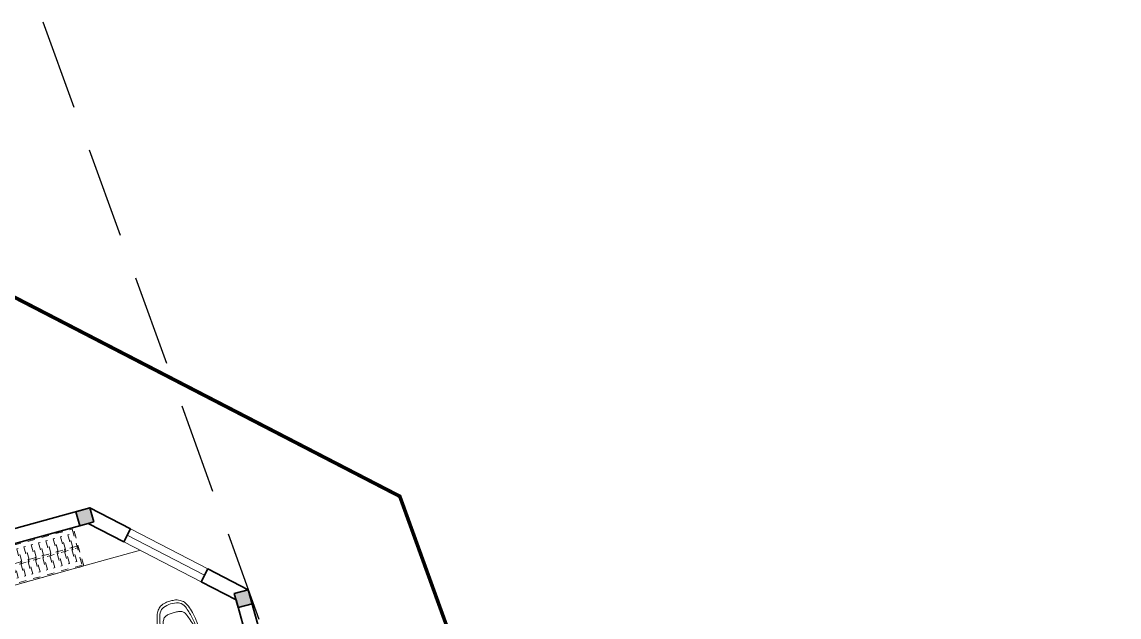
# Model space of a CAD drawing. Header units: metres. Extents: x 568332 to 569219, y 2065964 to 2066430.
# Drawn here: x 568535.77 to 568550.88, y 2066408.77 to 2066416.97 of the extents above; entities that cross this region are included whole.
import ezdxf

# ---------------------------------------------------------------- set-up
doc = ezdxf.new("R2010")
doc.units = ezdxf.units.M
doc.linetypes.add('HIDDEN', pattern=[0.375, 0.25, -0.125])
doc.linetypes.add('X-5M-G-MB PHONGNGU$0$HIDDEN2', pattern=[0.1875, 0.125, -0.0625])
doc.layers.get('0').update_dxf_attribs({"linetype": 'CONTINUOUS'})
for name, color, linetype, lineweight in [('-CONCRETE', 1, 'CONTINUOUS', 35), ('-DOOR', 137, 'CONTINUOUS', 9), ('-FURNITURE', 46, 'CONTINUOUS', 9), ('-WALL', 4, 'CONTINUOUS', 35)]:
    doc.layers.add(name, color=color, linetype=linetype, lineweight=lineweight)
doc.layers.add('-RANH GIOI LO DAT', color=12, linetype='CONTINUOUS')
doc.layers.add('RANHGIOI', color=2, linetype='HIDDEN')

# ---------------------------------------------------------------- blocks, each defined once
blk = doc.blocks.new('*U288')
at = {"linetype": 'X-5M-G-MB PHONGNGU$0$HIDDEN2'}
for points in [[(0, 600.0000000004657), (0, 0), (2257.597116190871, -8.12512964339821e-10), (2257.597116190871, 599.9999999996531)], [(2237.597116190871, 579.9996613715798), (2237.597116190871, 19.99966137157993), (20, 20.00000000046566), (20, 580.0000000004657)], [(2237.597116190871, 286.699121294662), (2237.597116190871, 313.0991212945688), (20, 313.0991212953813), (19.99999859370291, 286.6991212952417)], [(113.7817614636733, 319.1750910408318), (109.4317788550979, 319.1750910408318), (109.4317788550979, 280.441767644881), (113.7817614636733, 280.441767644881)], [(227.7817614636733, 319.1750910407849), (223.4317788550979, 319.1750910407849), (223.4317788550979, 280.4417676448341), (227.7817614636733, 280.4417676448341)], [(341.7817614636733, 319.175091040738), (337.4317788550979, 319.175091040738), (337.4317788550979, 280.4417676447872), (341.7817614636733, 280.4417676447872)], [(455.7817614636733, 319.1750910406911), (451.4317788550979, 319.1750910406911), (451.4317788550979, 280.4417676447403), (455.7817614636733, 280.4417676447403)], [(569.7817614636733, 319.1750910406442), (565.431778855098, 319.1750910406442), (565.431778855098, 280.4417676446934), (569.7817614636733, 280.4417676446934)], [(683.7817614636733, 319.1750910405973), (679.431778855098, 319.1750910405973), (679.431778855098, 280.4417676446465), (683.7817614636733, 280.4417676446465)], [(797.7817614636733, 319.1750910405504), (793.431778855098, 319.1750910405504), (793.431778855098, 280.4417676445996), (797.7817614636733, 280.4417676445996)], [(911.7817614636733, 319.1750910405035), (907.431778855098, 319.1750910405035), (907.431778855098, 280.4417676445527), (911.7817614636733, 280.4417676445527)], [(1025.781761463673, 319.1750910404566), (1021.431778855098, 319.1750910404566), (1021.431778855098, 280.4417676445057), (1025.781761463673, 280.4417676445057)], [(1139.781761463673, 319.1750910404097), (1135.431778855098, 319.1750910404097), (1135.431778855098, 280.4417676444588), (1139.781761463673, 280.4417676444588)], [(1253.781761463673, 319.1750910403628), (1249.431778855098, 319.1750910403628), (1249.431778855098, 280.4417676444119), (1253.781761463673, 280.4417676444119)], [(1367.781761463673, 319.1750910403159), (1363.431778855098, 319.1750910403159), (1363.431778855098, 280.441767644365), (1367.781761463673, 280.441767644365)], [(1481.781761463673, 319.175091040269), (1477.431778855098, 319.175091040269), (1477.431778855098, 280.4417676443181), (1481.781761463673, 280.4417676443181)], [(1595.781761463673, 319.175091040222), (1591.431778855098, 319.175091040222), (1591.431778855098, 280.4417676442712), (1595.781761463673, 280.4417676442712)], [(1709.781761463673, 319.1750910401751), (1705.431778855098, 319.1750910401751), (1705.431778855098, 280.4417676442243), (1709.781761463673, 280.4417676442243)], [(1823.781761463673, 319.1750910401282), (1819.431778855098, 319.1750910401282), (1819.431778855098, 280.4417676441774), (1823.781761463673, 280.4417676441774)], [(1937.781761463673, 319.1750910400813), (1933.431778855098, 319.1750910400813), (1933.431778855098, 280.4417676441305), (1937.781761463673, 280.4417676441305)], [(2051.781761463673, 319.1750910400344), (2047.431778855098, 319.1750910400344), (2047.431778855098, 280.4417676440836), (2051.781761463673, 280.4417676440836)], [(2165.781761463673, 319.1750910399875), (2161.431778855098, 319.1750910399875), (2161.431778855098, 280.4417676440366), (2165.781761463673, 280.4417676440366)]]:
    blk.add_lwpolyline(points, close=True, dxfattribs=at)
for points in [[(122.2409142897814, 313.1103512093413), (122.2409142897814, 515.2497102723445), (100.1765458012815, 515.2497102723445), (100.1765458012815, 313.1103512093413)], [(236.2409142897814, 313.1103512092944), (236.2409142897814, 515.2497102722975), (214.1765458012815, 515.2497102722975), (214.1765458012815, 313.1103512092944)], [(350.2409142897814, 313.1103512092475), (350.2409142897814, 515.2497102722507), (328.1765458012815, 515.2497102722507), (328.1765458012815, 313.1103512092475)], [(464.2409142897814, 313.1103512092006), (464.2409142897814, 515.2497102722037), (442.1765458012815, 515.2497102722037), (442.1765458012815, 313.1103512092006)], [(578.2409142897814, 313.1103512091537), (578.2409142897814, 515.2497102721569), (556.1765458012815, 515.2497102721569), (556.1765458012815, 313.1103512091537)], [(692.2409142897814, 313.1103512091068), (692.2409142897814, 515.24971027211), (670.1765458012815, 515.24971027211), (670.1765458012815, 313.1103512091068)], [(806.2409142897814, 313.1103512090599), (806.2409142897814, 515.249710272063), (784.1765458012815, 515.249710272063), (784.1765458012815, 313.1103512090599)], [(920.2409142897814, 313.110351209013), (920.2409142897814, 515.2497102720162), (898.1765458012815, 515.2497102720162), (898.1765458012815, 313.110351209013)], [(1034.240914289781, 313.1103512089661), (1034.240914289781, 515.2497102719692), (1012.176545801281, 515.2497102719692), (1012.176545801281, 313.1103512089661)], [(1148.240914289781, 313.1103512089192), (1148.240914289781, 515.2497102719224), (1126.176545801281, 515.2497102719224), (1126.176545801281, 313.1103512089192)], [(1262.240914289781, 313.1103512088723), (1262.240914289781, 515.2497102718754), (1240.176545801281, 515.2497102718754), (1240.176545801281, 313.1103512088723)], [(1376.240914289781, 313.1103512088254), (1376.240914289781, 515.2497102718285), (1354.176545801281, 515.2497102718285), (1354.176545801281, 313.1103512088254)], [(1490.240914289781, 313.1103512087785), (1490.240914289781, 515.2497102717816), (1468.176545801281, 515.2497102717816), (1468.176545801281, 313.1103512087785)], [(1604.240914289781, 313.1103512087315), (1604.240914289781, 515.2497102717347), (1582.176545801281, 515.2497102717347), (1582.176545801281, 313.1103512087315)], [(1718.240914289781, 313.1103512086846), (1718.240914289781, 515.2497102716878), (1696.176545801281, 515.2497102716878), (1696.176545801281, 313.1103512086846)], [(1832.240914289781, 313.1103512086377), (1832.240914289781, 515.2497102716409), (1810.176545801281, 515.2497102716409), (1810.176545801281, 313.1103512086377)], [(1946.240914289781, 313.1103512085908), (1946.240914289781, 515.2497102715939), (1924.176545801281, 515.2497102715939), (1924.176545801281, 313.1103512085908)], [(2060.240914289781, 313.1103512085439), (2060.240914289781, 515.2497102715471), (2038.176545801281, 515.2497102715471), (2038.176545801281, 313.1103512085439)], [(2174.240914289781, 313.110351208497), (2174.240914289781, 515.2497102715001), (2152.176545801281, 515.2497102715001), (2152.176545801281, 313.110351208497)], [(100.1765458012815, 286.7103512094345), (100.1765458012815, 92.0852110228024), (122.2409142897814, 92.0852110228024), (122.2409142897814, 286.7103512094345)], [(214.1765458012815, 286.7103512093876), (214.1765458012815, 92.08521102275549), (236.2409142897814, 92.08521102275549), (236.2409142897814, 286.7103512093876)], [(328.1765458012815, 286.7103512093407), (328.1765458012815, 92.08521102270858), (350.2409142897814, 92.08521102270858), (350.2409142897814, 286.7103512093407)], [(442.1765458012815, 286.7103512092938), (442.1765458012815, 92.08521102266168), (464.2409142897814, 92.08521102266168), (464.2409142897814, 286.7103512092938)], [(556.1765458012815, 286.7103512092469), (556.1765458012815, 92.08521102261477), (578.2409142897814, 92.08521102261477), (578.2409142897814, 286.7103512092469)], [(670.1765458012815, 286.7103512092), (670.1765458012815, 92.08521102256786), (692.2409142897814, 92.08521102256786), (692.2409142897814, 286.7103512092)], [(784.1765458012815, 286.7103512091531), (784.1765458012815, 92.08521102252095), (806.2409142897814, 92.08521102252095), (806.2409142897814, 286.7103512091531)], [(898.1765458012815, 286.7103512091062), (898.1765458012815, 92.08521102247404), (920.2409142897814, 92.08521102247404), (920.2409142897814, 286.7103512091062)], [(1012.176545801281, 286.7103512090592), (1012.176545801281, 92.08521102242715), (1034.240914289781, 92.08521102242715), (1034.240914289781, 286.7103512090592)], [(1126.176545801281, 286.7103512090123), (1126.176545801281, 92.08521102238024), (1148.240914289781, 92.08521102238024), (1148.240914289781, 286.7103512090123)], [(1240.176545801281, 286.7103512089654), (1240.176545801281, 92.08521102233333), (1262.240914289781, 92.08521102233333), (1262.240914289781, 286.7103512089654)], [(1354.176545801281, 286.7103512089186), (1354.176545801281, 92.08521102228642), (1376.240914289781, 92.08521102228642), (1376.240914289781, 286.7103512089186)], [(1468.176545801281, 286.7103512088717), (1468.176545801281, 92.0852110222395), (1490.240914289781, 92.0852110222395), (1490.240914289781, 286.7103512088717)], [(1582.176545801281, 286.7103512088247), (1582.176545801281, 92.0852110221926), (1604.240914289781, 92.0852110221926), (1604.240914289781, 286.7103512088247)], [(1696.176545801281, 286.7103512087778), (1696.176545801281, 92.0852110221457), (1718.240914289781, 92.0852110221457), (1718.240914289781, 286.7103512087778)], [(1810.176545801281, 286.7103512087309), (1810.176545801281, 92.08521102209879), (1832.240914289781, 92.08521102209879), (1832.240914289781, 286.7103512087309)], [(1924.176545801281, 286.710351208684), (1924.176545801281, 92.08521102205188), (1946.240914289781, 92.08521102205188), (1946.240914289781, 286.710351208684)], [(2038.176545801281, 286.7103512086371), (2038.176545801281, 92.08521102200497), (2060.240914289781, 92.08521102200497), (2060.240914289781, 286.7103512086371)], [(2152.176545801281, 286.7103512085902), (2152.176545801281, 92.08521102195806), (2174.240914289781, 92.08521102195806), (2174.240914289781, 286.7103512085902)]]:
    blk.add_lwpolyline(points, dxfattribs=at)
blk = doc.blocks.new('A$C5C575821')
at = {"layer": '-CONCRETE'}
h = blk.add_hatch(color=256, dxfattribs=at)
h.dxf.hatch_style = 1
h.paths.add_polyline_path([(-0.00237559899687767, 200.0000000000146), (-0.00237559899687767, 1.455191522836685e-11), (199.9976244010031, 1.455191522836685e-11), (199.9976244010031, 200.0000000000146)])
blk.add_lwpolyline([(-0.00237559899687767, 1.455191522836685e-11), (199.9976244010031, 1.455191522836685e-11), (199.9976244010031, 200.0000000000146), (-0.00237559899687767, 200.0000000000146)], close=True, dxfattribs=at)
blk = doc.blocks.new('A$C7D524948')
at = {"layer": '-FURNITURE'}
for points in [[(-1.862645149230957e-09, 824.9500000011176, 0.02374928999430728), (-77.15000000130385, 820, 0.1110396266945436), (-175.0999999996275, 786.1500000022352, 0.08516816991690027), (-234.9500000011176, 733.25, 0.08855014736123698), (-281.5499999988824, 649.3499999996275, 0.02790636319614463), (-315.9500000011176, 525.5999999996275, 0.02834164487538841), (-340.4000000022352, 372.8000000007451, 0.04711987010175965), (-341.0999999996275, 283.4000000003725, 0.5135274654112972), (-284.5500000007451, 299.9500000011176, 0.05957759956988055), (-242.5500000026077, 413.6500000003725, -0.03446512451505389), (-213.1500000003725, 507.4499999992549, -0.05927668371543007), (-182.7500000009313, 564.2999999988824, -0.1661460996977688), (-133.4500000011176, 600.4000000003725, -0.0525641271264061), (-75.80000000074506, 611.9500000011176, -0.02855401869774651), (-1.862645149230957e-09, 614.6500000003725, -3.543335205159532)], [(-0.5500000007450581, 774.1500000003725, 0.1055837687742558), (-137.8000000007451, 751.3000000007451, 0.08397584501256396), (-176, 728.25, 0.1493020227225411), (-241.2000000011176, 626.1999999992549, 0.02490854660583826), (-289.25, 424.1500000003725, 0.02643887537121914), (-306.5679914960638, 278.4068524483591, -0.8863330528017872)], [(-0.5500000007450581, 774.1500000003725, -0.1055837687742558), (136.6999999992549, 751.3000000007451, -0.08397584501256396), (174.8999999985099, 728.2500000018626, -0.1493020227225411), (240.0999999986961, 626.1999999992549, -0.02490854660583826), (288.1499999975786, 424.1500000003725, -0.02643887537121914), (305.467991495505, 278.4068524483591, 0.8863330528017872)], [(-1.862645149230957e-09, 824.9500000011176, -0.02374928999430728), (77.14999999850988, 820.0000000018626, -0.1110396266945436), (175.0999999986961, 786.1500000003725, -0.08516816991690027), (234.9499999992549, 733.25, -0.08855014736123698), (281.5499999988824, 649.3499999996275, -0.02790636319614463), (315.9500000011176, 525.5999999996275, -0.02834164487538841), (340.3999999985099, 372.8000000007451, -0.04711987010175965), (341.0999999996275, 283.4000000022352, -0.5135274654112972), (284.5500000007451, 299.9499999992549, -0.05957759956988055), (242.5499999988824, 413.6499999985099, 0.03446512451505389), (213.1499999994412, 507.4500000011176, 0.05927668371543007), (182.75, 564.3000000007451, 0.1661460996977688), (133.4499999983236, 600.4000000003725, 0.0525641271264061), (75.79999999888241, 611.9499999992549, 0.02855401869774651), (-1.862645149230957e-09, 614.6500000003725, 3.543335205159532)], [(-342.8562581948936, 328.1164919566363, 0.02267140514630937), (-350.039135296829, 124.5, 0.01212164544072816), (-345.6391352973878, 57.0500000026077, 0.4055082152921144), (-279.3891352973878, 0), (0, 0)], [(342.8562581939623, 328.1164919547737, -0.02267140514630937), (350.0391352958977, 124.5, -0.01212164544072816), (345.6391352955252, 57.05000000074506, -0.4055082152921144), (279.3891352964565, 0), (0, 0)]]:
    blk.add_lwpolyline(points, format="xyb", dxfattribs=at)
blk = doc.blocks.new('M12-T3')
at = {"layer": '-DOOR'}
for p, q in [((200009.3450269381, -500156.5830532853), (200824.4805245604, -499275.9275471331)), ((200082.7329857842, -500224.5110114205), (200897.8684834064, -499343.8555052683)), ((200156.1209446302, -500292.4389695557), (200971.2564422524, -499411.7834634035))]:
    blk.add_line(p, q, dxfattribs=at)
at = {"layer": '-FURNITURE'}
blk.add_line((200648.091884765, -496587.3594691674), (200648.091884765, -498656.82349234), dxfattribs=at)
blk.add_lwpolyline([(200648.091884765, -498656.82349234), (200648.091884765, -499466.5048298907)], dxfattribs=at)
at = {"layer": '-RANH GIOI LO DAT', "linetype": 'HIDDEN', "ltscale": 10, "const_width": 50.00000000000002}
blk.add_lwpolyline([(200413.1609008312, -503107.2375879288), (205398.2550961971, -497721.4450850487), (205398.2550969124, -485088.7648229599), (194398.2550973892, -485088.7648229599), (194398.255096674, -503572.7263979912)], close=True, dxfattribs=at)
at = {"layer": '-WALL'}
for p, q in [((201398.091884765, -495477.2922168049), (201398.091884765, -498950.6499433834)), ((201198.091884765, -496587.3594691674), (201198.091884765, -498872.2962231052)), ((201198.091884765, -498872.2962231052), (200824.4858337865, -499275.9324613573)), ((201398.091884765, -498950.6499433834), (200971.2617514783, -499411.7883776275)), ((200824.4805245605, -499275.9275471331), (200971.2617514885, -499411.788377637)), ((200009.3503361641, -500156.5879675094), (199641.8301484128, -500553.6491651987)), ((200009.3503361641, -500156.5879675094), (200156.126253856, -500292.4438837797)), ((200156.126253856, -500292.4438837797), (199729.2342457974, -500753.649166246)), ((198698.091884689, -500553.6491651987), (199641.8301484128, -500553.6491651987)), ((199729.2342457974, -500753.649166246), (198508.2550970685, -500753.649166246))]:
    blk.add_line(p, q, dxfattribs=at)
at = {"layer": '-FURNITURE', "extrusion": (0, 0, -1), "xscale": -0.916666666665974, "yscale": 0.916666666665974, "zscale": -0.916666666665974, "rotation": 90}
blk.add_blockref('*U288', (-200648.091884765, -496587.3594691675), dxfattribs=at)
at = {"layer": '-FURNITURE', "xscale": -0.8, "yscale": 0.8, "zscale": 0.8, "rotation": 271.3951721860647}
blk.add_blockref('A$C7D524948', (199206.2372706347, -499684.6994086084), dxfattribs=at)
at = {"layer": '-WALL'}
for p in [(201198.0942603641, -498950.6499440655), (199529.2366220788, -500753.6491655852)]:
    blk.add_blockref('A$C5C575821', p, dxfattribs=at)

msp = doc.modelspace()

# ---------------------------------------------------------------- block references
at = {"layer": '-WALL', "color": 2, "true_color": 0xf1eb1f, "xscale": 0.001, "yscale": 0.001, "zscale": 0.001, "rotation": 105.4590240793294}
msp.add_blockref('M12-T3', (568109.4904218079, 2066083.165826503), dxfattribs=at)

# ---------------------------------------------------------------- next in the draw order: linework, layer by layer
at = {"layer": 'RANHGIOI', "color": 12, "ltscale": 5}
msp.add_line((568536.0605174038, 2066416.965190315), (568550.8815137246, 2066375.987512947), dxfattribs=at)

doc.saveas('drawing.dxf')
